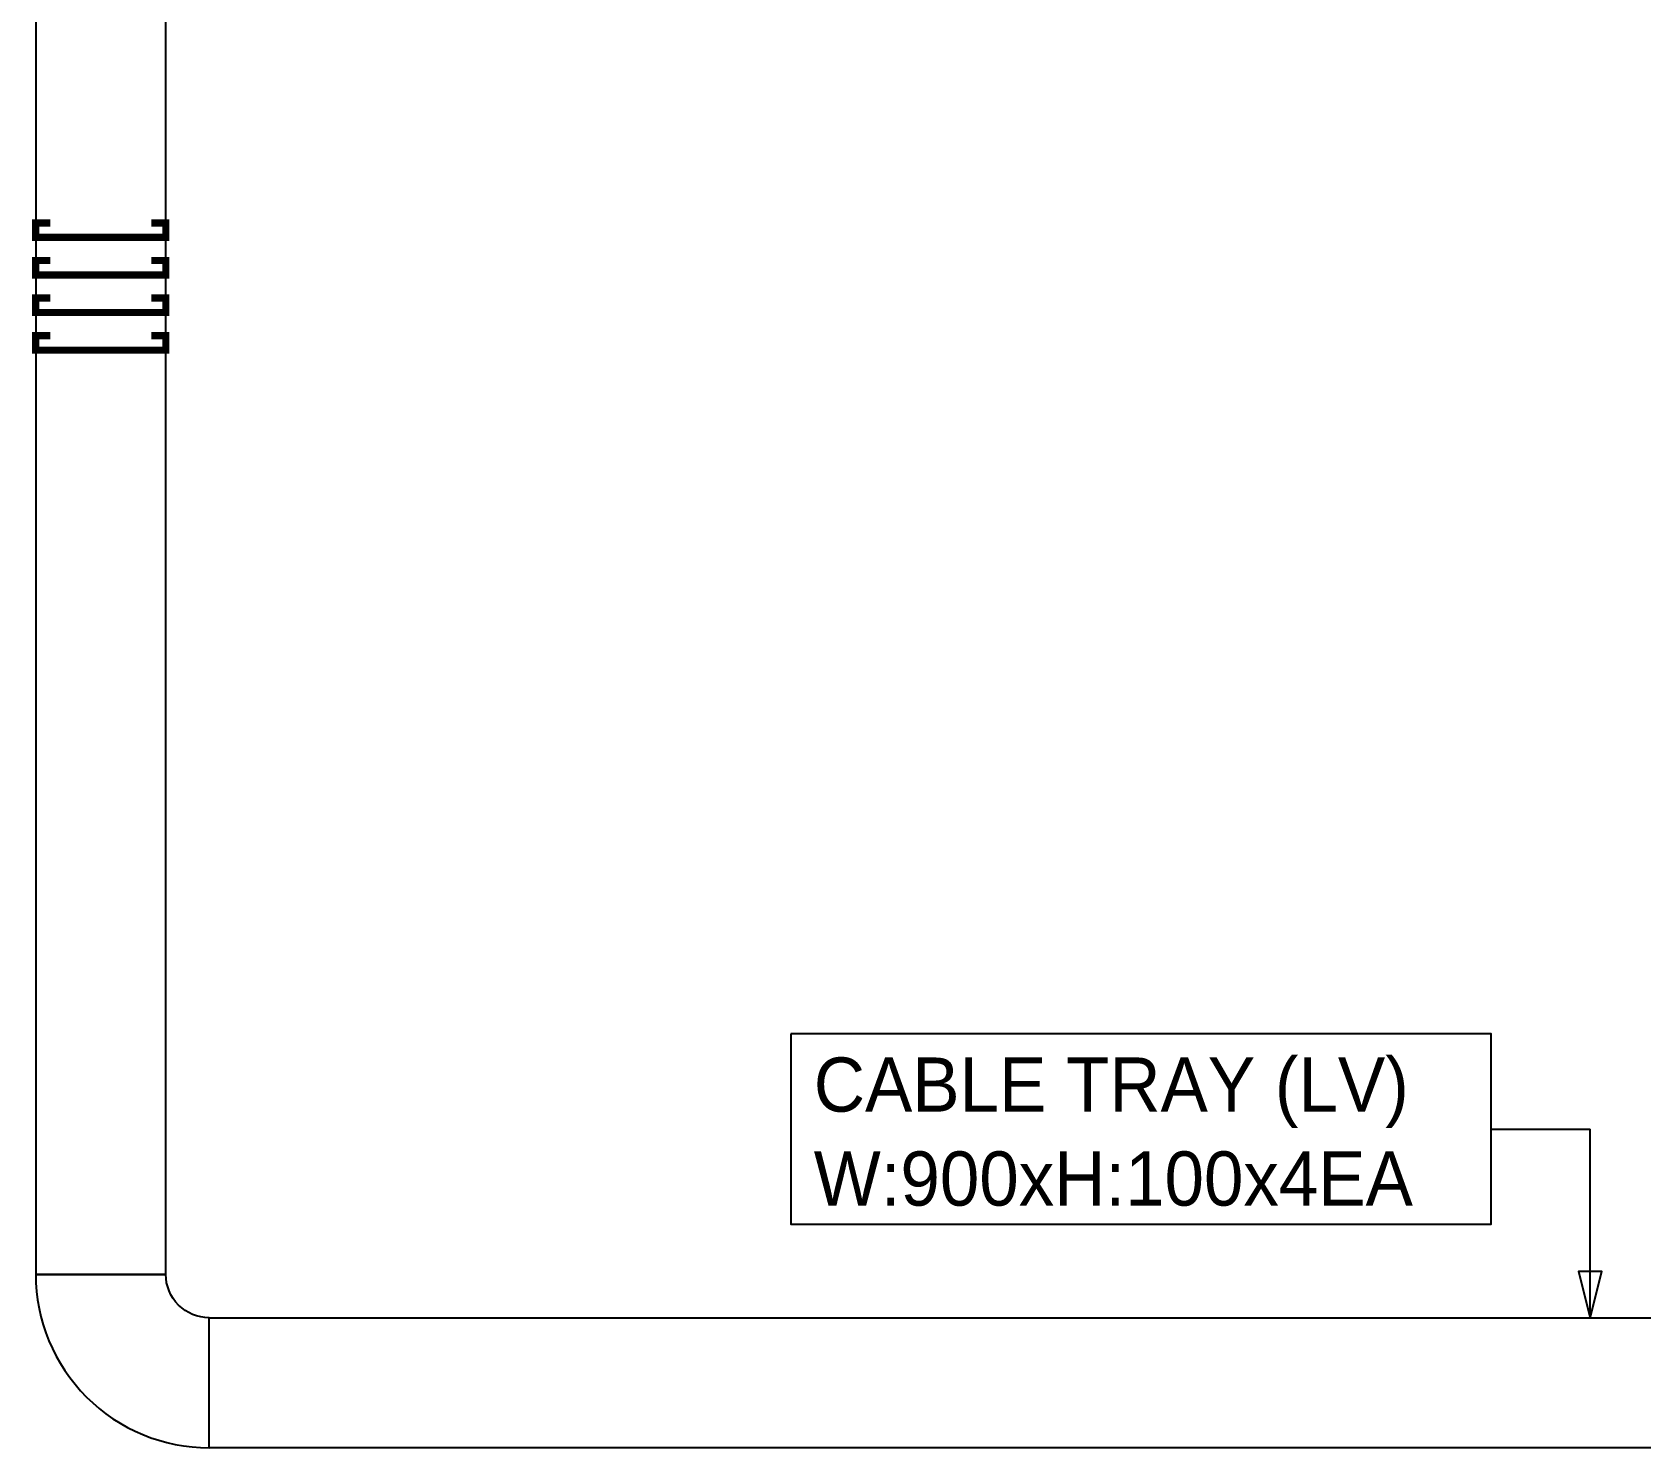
# Model space of a CAD drawing. Header units: millimetres. Extents: x -19577 to 374132, y 182625 to 847314.
# Drawn here: x 99225 to 110355, y 292105 to 301899 of the extents above; entities that cross this region are included whole.
import ezdxf
from ezdxf.enums import TextEntityAlignment as Align

# ---------------------------------------------------------------- set-up
doc = ezdxf.new("R2010")
doc.units = ezdxf.units.MM
doc.header["$LTSCALE"] = 150
doc.layers.add('-----26 Electrical Cable Tray_HV_N', color=30, linetype='Continuous')
doc.layers.add('-----26 Electrical Cable Tray_LV_STSPDU_B', color=41, linetype='Continuous')
doc.styles.add('ELEC', font='Dotum.ttf')

msp = doc.modelspace()

# ---------------------------------------------------------------- linework, layer by layer
at = {"layer": '-----26 Electrical Cable Tray_HV_N', "color": 1}
msp.add_line((109319, 294310), (110004, 294310), dxfattribs=at)
msp.add_lwpolyline([(104473, 294968), (104473, 293653), (109319, 293653), (109319, 294968)], close=True, dxfattribs=at)
msp.add_lwpolyline([(110004, 293005), (110084, 293325), (109924, 293325), (110004, 293005), (110004, 294310)], dxfattribs=at)
at = {"layer": '-----26 Electrical Cable Tray_LV_STSPDU_B'}
for points in [[(99250, 293305), (100150, 293305), (100150, 307867), (99250, 307867)], [(99250, 293305), (100150, 293305), (100150, 307867), (99250, 307867)], [(99250, 293305), (100150, 293305), (100150, 307867), (99250, 307867)], [(99250, 293305), (100150, 293305), (100150, 307867), (99250, 307867)], [(99250, 293305), (100150, 293305), (100150, 307867), (99250, 307867)], [(99250, 293305), (100150, 293305), (100150, 307867), (99250, 307867)], [(99250, 293305), (100150, 293305), (100150, 307867), (99250, 307867)], [(99250, 293305), (100150, 293305), (100150, 307867), (99250, 307867)], [(120589, 293005), (120589, 292105), (100450, 292105), (100450, 293005)], [(134204, 293005), (134204, 292105), (100450, 292105), (100450, 293005)], [(147404, 293005), (147404, 292105), (100450, 292105), (100450, 293005)], [(163604, 293005), (163604, 292105), (100450, 292105), (100450, 293005)]]:
    msp.add_lwpolyline(points, close=True, dxfattribs=at)
at = {"layer": '-----26 Electrical Cable Tray_LV_STSPDU_B', "ltscale": 7.5, "const_width": 50}
msp.add_lwpolyline([(99350, 300579), (99250, 300579), (99250, 300479), (100150, 300479), (100150, 300579), (100050, 300579)], dxfattribs=at)
msp.add_lwpolyline([(99350, 300579), (99250, 300579), (99250, 300479), (100150, 300479), (100150, 300579), (100050, 300579)], dxfattribs=at)
at = {"layer": '-----26 Electrical Cable Tray_LV_STSPDU_B', "ltscale": 7.5, "const_width": 50, "elevation": 0}
for points in [[(99350, 300319), (99250, 300319), (99250, 300219), (100150, 300219), (100150, 300319), (100050, 300319)], [(99350, 300319), (99250, 300319), (99250, 300219), (100150, 300219), (100150, 300319), (100050, 300319)], [(99350, 300059), (99250, 300059), (99250, 299959), (100150, 299959), (100150, 300059), (100050, 300059)], [(99350, 300059), (99250, 300059), (99250, 299959), (100150, 299959), (100150, 300059), (100050, 300059)], [(99350, 299799), (99250, 299799), (99250, 299699), (100150, 299699), (100150, 299799), (100050, 299799)], [(99350, 299799), (99250, 299799), (99250, 299699), (100150, 299699), (100150, 299799), (100050, 299799)]]:
    msp.add_lwpolyline(points, dxfattribs=at)
at = {"layer": '-----26 Electrical Cable Tray_LV_STSPDU_B'}
msp.add_lwpolyline([(100450, 293005), (100450, 293005, -0.414214), (100150, 293305), (100150, 293305), (99250, 293305, 0.414214), (100450, 292105)], format="xyb", close=True, dxfattribs=at)
msp.add_lwpolyline([(100450, 293005), (100450, 293005, -0.414214), (100150, 293305), (100150, 293305), (99250, 293305, 0.414214), (100450, 292105)], format="xyb", close=True, dxfattribs=at)
msp.add_lwpolyline([(100450, 293005), (100450, 293005, -0.414214), (100150, 293305), (100150, 293305), (99250, 293305, 0.414214), (100450, 292105)], format="xyb", close=True, dxfattribs=at)
msp.add_lwpolyline([(100450, 293005), (100450, 293005, -0.414214), (100150, 293305), (100150, 293305), (99250, 293305, 0.414214), (100450, 292105)], format="xyb", close=True, dxfattribs=at)
msp.add_lwpolyline([(100450, 293005), (100450, 293005, -0.414214), (100150, 293305), (100150, 293305), (99250, 293305, 0.414214), (100450, 292105)], format="xyb", close=True, dxfattribs=at)
msp.add_lwpolyline([(100450, 293005), (100450, 293005, -0.414214), (100150, 293305), (100150, 293305), (99250, 293305, 0.414214), (100450, 292105)], format="xyb", close=True, dxfattribs=at)
msp.add_lwpolyline([(100450, 293005), (100450, 293005, -0.414214), (100150, 293305), (100150, 293305), (99250, 293305, 0.414214), (100450, 292105)], format="xyb", close=True, dxfattribs=at)
msp.add_lwpolyline([(100450, 293005), (100450, 293005, -0.414214), (100150, 293305), (100150, 293305), (99250, 293305, 0.414214), (100450, 292105)], format="xyb", close=True, dxfattribs=at)

# ---------------------------------------------------------------- texts
at = {"layer": '-----26 Electrical Cable Tray_LV_STSPDU_B', "style": 'ELEC'}
for s, p in [('CABLE TRAY (LV)', (104633, 294618)), ('W:900xH:100x4EA', (104633, 293968))]:
    msp.add_text(s, height=375, dxfattribs=at).set_placement(p, align=Align.MIDDLE_LEFT)

doc.saveas('drawing.dxf')
